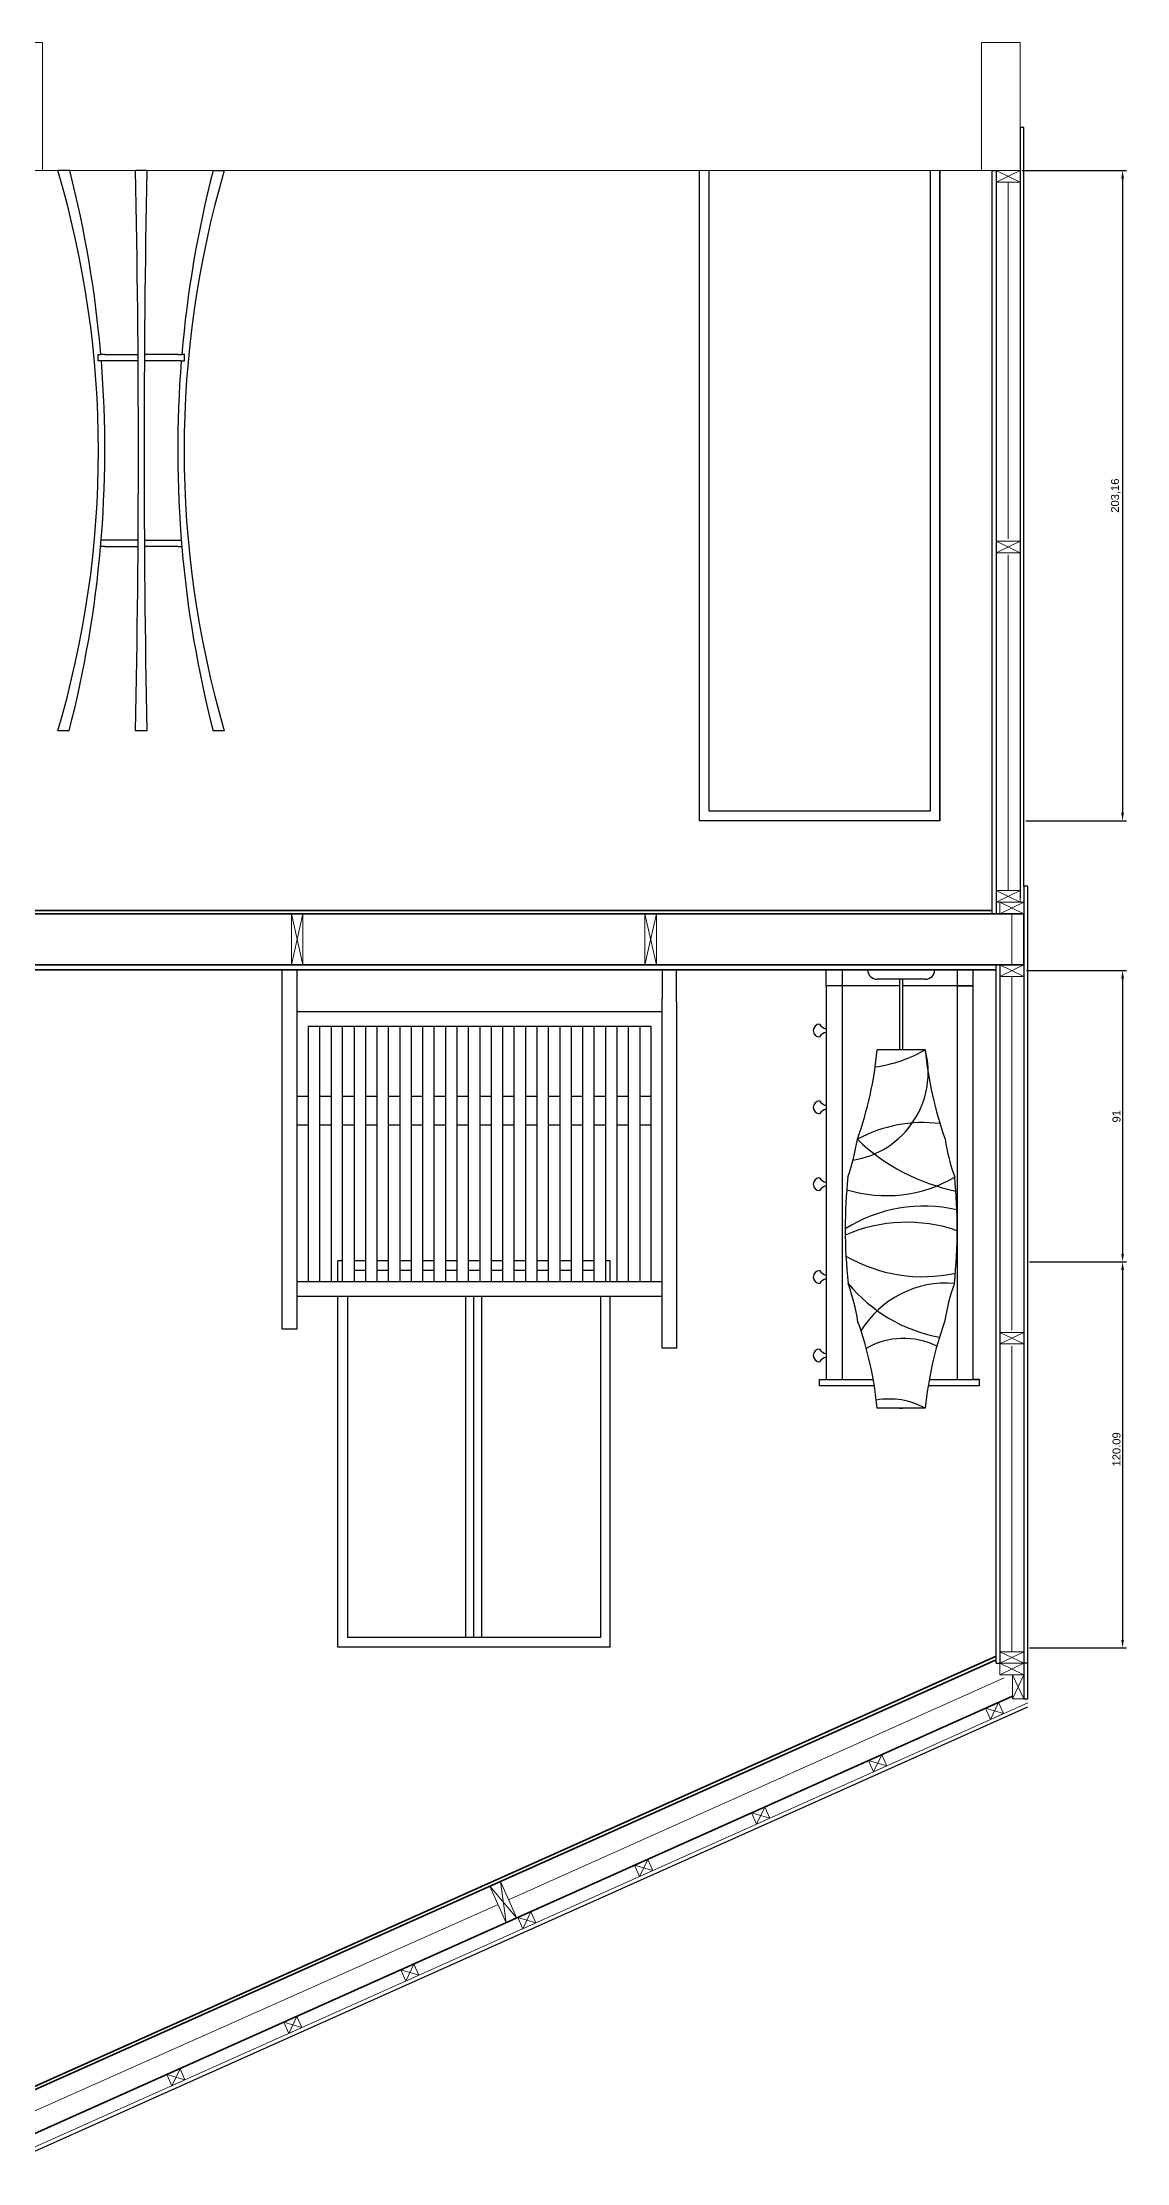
# Model space of a CAD drawing. Header units: millimetres. Extents: x -590 to 14421, y -527 to 4753.
# Drawn here: x 1300 to 1639, y -484 to 178 of the extents above; entities that cross this region are included whole.
import ezdxf

# ---------------------------------------------------------------- set-up
doc = ezdxf.new("R2010")
doc.units = ezdxf.units.MM
for name, color, linetype, lineweight in [('A-ANNO-SYMB', 3, 'Continuous', 18), ('A-DETL-MCUT', 4, 'Continuous', 25), ('A-ELEV-IDEN', 3, 'Continuous', 18), ('A-ELEV-MBE1', 7, 'Continuous', 35), ('A-ELEV-MBE2', 4, 'Continuous', 25), ('A-SECT-MCUT', 7, 'Continuous', 35), ('A-WALL-PATT', 8, 'Continuous', 18), ('A-WALL-STUD', 3, 'Continuous', 18)]:
    doc.layers.add(name, color=color, linetype=linetype, lineweight=lineweight)
doc.layers.add('simona arzu 1', color=1, linetype='Continuous')
doc.styles.get("Standard").update_dxf_attribs({"font": 'Arial.ttf'})
doc.dimstyles.new('ISO-25', dxfattribs={"dimtxt": 2.5, "dimasz": 2.5, "dimexe": 1.25, "dimexo": 0.625, "dimtad": 1, "dimtxsty": 'Standard', "dimcen": 2.5, "dimadec": 0, "dimazin": 0, "dimtfac": 1, "dimtmove": 0, "dimatfit": 3, "dimfxl": 1, "dimarcsym": 0})

# ---------------------------------------------------------------- blocks, each defined once
blk = doc.blocks.new('*D127')
at = {"color": 0, "lineweight": -2, "transparency": 16777216}
for p, q in [((1607.7, -111.61), (1638.93, -111.61)), ((1637.68, -114.11), (1637.68, -200.11)), ((1608.61, -202.61), (1638.93, -202.61))]:
    blk.add_line(p, q, dxfattribs=at)
at = {"color": 0, "transparency": 16777216}
for points in [[(1637.26, -114.11), (1638.1, -114.11), (1637.68, -111.61)], [(1637.26, -200.11), (1638.1, -200.11), (1637.68, -202.61)]]:
    blk.add_solid(points, dxfattribs=at)
at = {"color": 0, "transparency": 16777216, "insert": (1635.79, -157.11), "char_height": 2.5, "attachment_point": 5, "rotation": 90}
blk.add_mtext('91', dxfattribs=at)
blk = doc.blocks.new('*D128')
at = {"color": 0, "lineweight": -2, "transparency": 16777216}
for p, q in [((1608.61, -202.61), (1638.93, -202.61)), ((1637.68, -205.11), (1637.68, -320.69)), ((1608.61, -323.19), (1638.93, -323.19))]:
    blk.add_line(p, q, dxfattribs=at)
at = {"color": 0, "transparency": 16777216}
for points in [[(1637.26, -205.11), (1638.1, -205.11), (1637.68, -202.61)], [(1637.26, -320.69), (1638.1, -320.69), (1637.68, -323.19)]]:
    blk.add_solid(points, dxfattribs=at)
at = {"color": 0, "transparency": 16777216, "insert": (1635.79, -261.19), "char_height": 2.5, "attachment_point": 5, "rotation": 90}
blk.add_mtext('120.09', dxfattribs=at)
blk = doc.blocks.new('*D129')
at = {"color": 0, "lineweight": -2, "transparency": 16777216}
for p, q in [((1606.27, 138.35), (1638.93, 138.35)), ((1637.68, 135.85), (1637.68, -62.3)), ((1607.47, -64.8), (1638.93, -64.8))]:
    blk.add_line(p, q, dxfattribs=at)
at = {"color": 0, "transparency": 16777216}
for points in [[(1637.26, 135.85), (1638.1, 135.85), (1637.68, 138.35)], [(1637.26, -62.3), (1638.1, -62.3), (1637.68, -64.8)]]:
    blk.add_solid(points, dxfattribs=at)
at = {"color": 0, "transparency": 16777216, "insert": (1635.55, 36.78), "char_height": 2.5, "attachment_point": 5, "rotation": 90}
blk.add_mtext('203,16', dxfattribs=at)

msp = doc.modelspace()

# ---------------------------------------------------------------- linework, layer by layer
for p, q in [((1308.726, 138.354), (1305.025, 138.354)), ((1332.829, 138.354), (1329.329, 138.354)), ((1353.525, 138.354), (1357.025, 138.354)), ((1317.61, 78.854), (1317.61, 80.854)), ((1317.61, 80.854), (1318.447, 80.854)), ((1319.699, 80.854), (1318.447, 80.854)), ((1319.699, 80.854), (1330.085, 80.854)), ((1342.46, 80.854), (1332.074, 80.854)), ((1342.46, 80.854), (1343.742, 80.854)), ((1344.577, 80.854), (1343.742, 80.854)), ((1344.577, 78.854), (1344.577, 80.854)), ((1318.61, 78.854), (1317.61, 78.854)), ((1330.098, 78.854), (1318.61, 78.854)), ((1343.577, 78.854), (1332.061, 78.854)), ((1343.577, 78.854), (1344.577, 78.854)), ((1342.46, 50.854), (1342.46, 50.854)), ((1319.699, 20.854), (1318.385, 20.854)), ((1330.098, 22.854), (1318.552, 22.854)), ((1319.699, 20.854), (1330.085, 20.854)), ((1332.074, 22.854), (1343.577, 22.854)), ((1342.46, 20.854), (1332.074, 20.854)), ((1342.46, 20.854), (1342.46, 20.854)), ((1342.46, 20.854), (1343.742, 20.854)), ((1308.54, -36.646), (1305.133, -36.646)), ((1332.829, -36.646), (1329.329, -36.646)), ((1357.025, -36.646), (1353.525, -36.646)), ((1545.024, -116.355), (1545.024, -111.339)), ((1545.024, -111.339), (1550.024, -111.339)), ((1550.024, -111.339), (1550.024, -116.355)), ((1591.024, -111.339), (1586.024, -111.339)), ((1586.024, -111.339), (1586.024, -116.355)), ((1591.024, -239.339), (1591.024, -111.339)), ((1550.024, -116.355), (1545.024, -116.355)), ((1545.024, -116.355), (1545.024, -239.339)), ((1568.024, -116.355), (1545.024, -116.355)), ((1550.024, -116.355), (1550.024, -239.339)), ((1576.024, -114.311), (1561.024, -114.311)), ((1568.024, -114.311), (1568.024, -136.311)), ((1569.024, -136.311), (1569.024, -114.311)), ((1591.024, -116.355), (1569.024, -116.355)), ((1586.024, -116.355), (1591.024, -116.355)), ((1586.024, -116.355), (1586.024, -239.339)), ((1576.024, -136.311), (1561.024, -136.311)), ((1543.024, -241.339), (1543.024, -239.339)), ((1543.024, -239.339), (1559.765, -239.339)), ((1560.108, -241.339), (1543.024, -241.339)), ((1593.024, -241.339), (1576.94, -241.339)), ((1577.283, -239.339), (1593.024, -239.339)), ((1593.024, -239.339), (1591.024, -239.339)), ((1593.024, -241.339), (1593.024, -239.339)), ((1576.024, -248.311), (1561.024, -248.311)), ((1576.024, -248.311), (1563.524, -248.311)), ((1568.024, -248.311), (1569.024, -248.311)), ((1569.024, -248.311), (1568.524, -248.311)), ((1576.024, -248.311), (1568.524, -248.311))]:
    msp.add_line(p, q)
at = {"color": 0}
for p, q in [((1375.089, -120.958), (1375.089, -111.339)), ((1375.089, -111.339), (1379.696, -111.339)), ((1379.696, -111.339), (1379.696, -121.635)), ((1498.264, -111.339), (1493.801, -111.339)), ((1493.801, -111.339), (1493.801, -120.447)), ((1498.264, -121.315), (1498.264, -111.339)), ((1289.947, -484.012), (1608.045, -341.642))]:
    msp.add_line(p, q, dxfattribs=at)
for centre, radius, start, end in [((1009.299, 50.853), 308.4, 343.517733, 16.482727), ((968.214, 51.217), 351.484, 4.836879, 14.353937), ((-3142.395, 50.854), 4472.58, 358.879014, 1.120986), ((5804.553, 50.854), 4472.58, 178.879014, 181.120986), ((1693.944, 50.854), 351.484, 165.584956, 175.103717), ((1655.396, 50.854), 310.937, 163.655751, 196.344249), ((968.214, 51.217), 351.484, 345.523833, 4.509769), ((1693.944, 50.854), 351.484, 175.430854, 194.415044), ((1561.024, -111.311), 3, 180.534994, 270), ((1576.024, -111.311), 3, 270.001757, 359.46638), ((1543.024, -130.339), 2, 90, 270), ((1545.65, -126.796), 3.046, 210.443724, 258.139783), ((1545.65, -133.882), 3.046, 101.860217, 149.556276), ((1549.136, -143.372), 27.8, 278.929608, 14.714184), ((1444.082, -125.147), 117.474, 340.525366, 354.546428), ((1554.683, -99.547), 42.509, 277.712909, 300.13527), ((1693.893, -124.962), 118.414, 185.499931, 199.408565), ((1543.024, -154.339), 2, 90, 270), ((1545.65, -150.796), 3.046, 210.443724, 258.139783), ((1545.65, -157.882), 3.046, 101.860217, 149.556276), ((1485.346, -152.977), 70.408, 340.793276, 350.736017), ((1575.264, -201.59), 42.509, 82.785375, 118.722844), ((1598.222, -119.073), 62.681, 226.196277, 258.373384), ((1651.697, -152.977), 70.408, 189.263983, 199.224266), ((1543.024, -178.339), 2, 90, 270), ((1545.65, -174.796), 3.046, 210.443724, 258.139783), ((1712.824, -192.311), 161.8, 174.263705, 180), ((1563.874, -139.396), 42.509, 253.060275, 300.13527), ((1424.224, -192.311), 161.8, 0, 5.729051), ((1545.65, -181.882), 3.046, 101.860217, 149.556276), ((1575.519, -230.837), 45.653, 76.836658, 122.448513), ((1570.292, -238.5), 48.272, 70.980332, 113.510416), ((1712.824, -192.311), 161.8, 180, 186.031083), ((1424.224, -192.311), 161.8, 353.968917, 0), ((1543.024, -207.339), 2, 90, 270), ((1545.65, -203.796), 3.046, 210.443724, 258.139783), ((1575.344, -158.972), 48.272, 240.05336, 282.059259), ((1545.65, -210.882), 3.046, 101.860217, 149.556276), ((1485.491, -232.646), 70.408, 9.263983, 19.354942), ((1589.218, -178.668), 48.272, 219.405478, 259.567233), ((1582.674, -240.631), 31.416, 85.518674, 148.321514), ((1651.557, -232.646), 70.408, 160.645058, 170.736017), ((1446.014, -259.878), 115.59, 5.743147, 19.490629), ((1691.034, -259.878), 115.59, 160.509371, 174.256853), ((1543.024, -231.839), 2, 90, 270), ((1545.65, -228.296), 3.046, 210.443724, 258.139783), ((1569.269, -249.889), 23.38, 63.612615, 119.998116), ((1545.65, -235.382), 3.046, 101.860217, 149.556276), ((1564.816, -268.83), 23.38, 61.355181, 100.029034)]:
    msp.add_arc(centre, radius, start, end)
at = {"layer": 'A-ANNO-SYMB', "color": 0}
msp.add_line((1300.208, 138.354), (1599.14, 138.354), dxfattribs=at)
for points in [[(1288.199, 138.354), (1300.208, 138.354), (1300.208, 178.385), (1288.199, 178.385)], [(1593.633, 138.354), (1605.643, 138.354), (1605.643, 178.385), (1593.633, 178.385)]]:
    msp.add_lwpolyline(points, close=True, dxfattribs=at)
at = {"layer": 'A-DETL-MCUT', "color": 0}
msp.add_line((1598.134, -328.006), (1599.338, -328.006), dxfattribs=at)
for points in [[(1606.845, -85.219), (1606.844, 151.764), (1605.643, 151.764), (1605.642, -86.62)], [(1596.936, -93.825), (1596.936, 138.354), (1598.137, 138.354), (1598.137, -93.825)], [(1608.045, -328.006), (1608.045, -85.219), (1606.845, -85.219), (1606.844, -328.006)], [(1598.137, -328.006), (1598.137, -109.838), (1599.338, -109.838), (1599.338, -328.006)]]:
    msp.add_lwpolyline(points, dxfattribs=at)
msp.add_lwpolyline([(1606.844, -339.115), (1608.045, -339.115), (1608.045, -328.006), (1606.844, -328.006)], close=True, dxfattribs=at)
at = {"layer": 'A-ELEV-IDEN', "color": 0}
msp.add_lwpolyline([(1296.065, -479.924), (1608.045, -340.324)], dxfattribs=at)
at = {"layer": 'A-ELEV-MBE1', "color": 0}
for p, q in [((1467.135, -92.825), (1295.705, -92.825)), ((1294.704, -111.339), (1598.137, -111.339))]:
    msp.add_line(p, q, dxfattribs=at)
for points in [[(1606.845, -93.825), (1287.198, -93.825), (1287.198, -109.838), (1606.844, -109.838), (1606.845, -93.825)], [(1596.936, -92.825), (1467.135, -92.825)], [(1598.137, -326.887), (1294.701, -462.663)], [(1598.137, -325.79), (1381.769, -422.606)], [(1603.241, -338.308), (1289.947, -478.495)], [(1381.769, -422.606), (1294.701, -461.566)]]:
    msp.add_lwpolyline(points, dxfattribs=at)
at = {"layer": 'A-ELEV-MBE2', "color": 0}
for p, q in [((1605.643, 133.35), (1605.643, -88.822)), ((1393.977, -202.297), (1392.487, -202.297)), ((1392.487, -208.835), (1392.487, -202.297)), ((1401.117, -202.297), (1397.547, -202.297)), ((1401.117, -205.299), (1397.547, -205.299)), ((1408.258, -202.297), (1404.688, -202.297)), ((1408.258, -205.299), (1404.688, -205.299)), ((1415.398, -202.297), (1411.828, -202.297)), ((1415.398, -205.299), (1411.828, -205.299)), ((1422.539, -202.297), (1418.969, -202.297)), ((1422.539, -205.299), (1418.969, -205.299)), ((1429.68, -202.297), (1426.109, -202.297)), ((1429.68, -205.299), (1426.109, -205.299)), ((1436.82, -202.297), (1433.25, -202.297)), ((1436.82, -205.299), (1433.25, -205.299)), ((1443.961, -202.297), (1440.39, -202.297)), ((1443.961, -205.299), (1440.39, -205.299)), ((1451.101, -202.297), (1447.531, -202.297)), ((1451.101, -205.299), (1447.531, -205.299)), ((1458.242, -202.297), (1454.671, -202.297)), ((1458.242, -205.299), (1454.671, -205.299)), ((1465.382, -202.297), (1461.812, -202.297)), ((1465.382, -205.299), (1461.812, -205.299)), ((1472.523, -202.297), (1468.953, -202.297)), ((1472.523, -205.299), (1468.953, -205.299)), ((1477.553, -202.297), (1476.093, -202.297)), ((1477.553, -208.835), (1477.553, -202.297)), ((1392.487, -323.002), (1392.487, -213.298)), ((1395.49, -213.298), (1395.49, -320)), ((1432.518, -320), (1432.518, -213.298)), ((1435.02, -320), (1435.02, -213.298)), ((1437.522, -320), (1437.522, -213.298)), ((1474.551, -213.298), (1474.551, -320)), ((1477.553, -323.002), (1477.553, -213.298)), ((1477.553, -323.002), (1392.487, -323.002)), ((1474.551, -320), (1395.49, -320))]:
    msp.add_line(p, q, dxfattribs=at)
for points in [[(1580.533, -64.803), (1580.533, -64.803), (1505.474, -64.803), (1505.474, 138.354)], [(1577.531, 138.354), (1577.531, -61.801), (1508.477, -61.801), (1508.477, 138.354)]]:
    msp.add_lwpolyline(points, dxfattribs=at)
at = {"layer": 'A-SECT-MCUT', "color": 0}
msp.add_line((1580.533, -64.803), (1580.533, 138.354), dxfattribs=at)
at = {"layer": 'A-WALL-PATT', "color": 0, "ltscale": 0.1}
for p, q in [((1601.89, 134.751), (1601.89, 23.265)), ((1601.89, 18.261), (1601.89, -86.62)), ((1603.091, -109.838), (1603.091, -93.825)), ((1603.091, -113.441), (1603.091, -223.926)), ((1603.091, -228.93), (1603.091, -324.403))]:
    msp.add_line(p, q, dxfattribs=at)
at = {"layer": 'A-WALL-PATT', "color": 0, "ltscale": 0.16}
for points in [[(1600.691, -332.596), (1445.843, -401.885)], [(1442.555, -403.356), (1291.749, -470.559)]]:
    msp.add_lwpolyline(points, dxfattribs=at)
at = {"layer": 'A-WALL-STUD', "color": 0}
for p, q in [((1598.137, 138.354), (1605.643, 134.751)), ((1605.643, 138.354), (1598.137, 134.751)), ((1598.137, 22.564), (1605.643, 18.962)), ((1605.643, 22.564), (1598.137, 18.962)), ((1605.643, -86.62), (1598.137, -90.223)), ((1598.137, -86.62), (1605.643, -90.223)), ((1606.845, -90.223), (1599.339, -93.825)), ((1599.339, -90.223), (1606.845, -93.825)), ((1606.844, -109.838), (1599.338, -113.441)), ((1599.338, -109.838), (1606.844, -113.441)), ((1606.844, -224.626), (1599.338, -228.229)), ((1599.338, -224.626), (1606.844, -228.229)), ((1599.338, -328.006), (1606.844, -324.403)), ((1606.844, -328.006), (1599.338, -324.403)), ((1599.338, -331.609), (1606.844, -328.006)), ((1606.844, -331.609), (1599.338, -328.006)), ((1603.241, -331.609), (1606.844, -339.115)), ((1603.241, -339.115), (1606.844, -331.609)), ((1594.85, -342.062), (1600.514, -343.694)), ((1598.961, -340.223), (1596.403, -345.534)), ((1562.421, -356.573), (1559.864, -361.884)), ((1558.31, -358.412), (1563.974, -360.044)), ((1521.771, -374.763), (1527.435, -376.394)), ((1525.881, -372.923), (1523.324, -378.234)), ((1489.342, -389.273), (1486.784, -394.584)), ((1445.091, -409.074), (1443.307, -396.167)), ((1485.231, -391.113), (1490.895, -392.745)), ((1440.018, -397.639), (1448.38, -407.602)), ((1448.691, -407.463), (1454.355, -409.095)), ((1452.802, -405.623), (1450.245, -410.934)), ((1412.152, -423.813), (1417.816, -425.445)), ((1416.262, -421.973), (1413.705, -427.284)), ((1375.612, -440.163), (1381.276, -441.795)), ((1379.723, -438.324), (1377.165, -443.634)), ((1339.072, -456.513), (1344.736, -458.145)), ((1343.183, -454.674), (1340.626, -459.984))]:
    msp.add_line(p, q, dxfattribs=at)
for points in [[(1598.137, 138.354), (1605.643, 138.354), (1605.643, 134.751), (1598.137, 134.751)], [(1598.137, 22.564), (1605.643, 22.564), (1605.643, 18.962), (1598.137, 18.962)], [(1605.643, -86.62), (1598.137, -86.62), (1598.137, -90.223), (1605.643, -90.223)], [(1606.845, -90.223), (1599.339, -90.223), (1599.339, -93.825), (1606.845, -93.825)], [(1606.844, -109.838), (1599.338, -109.838), (1599.338, -113.441), (1606.844, -113.441)], [(1606.844, -224.626), (1599.338, -224.626), (1599.338, -228.229), (1606.844, -228.229)], [(1599.338, -328.006), (1606.844, -328.006), (1606.844, -324.403), (1599.338, -324.403)], [(1599.338, -331.609), (1606.844, -331.609), (1606.844, -328.006), (1599.338, -328.006)], [(1603.241, -331.609), (1603.241, -339.115), (1606.844, -339.115), (1606.844, -331.609)], [(1598.961, -340.223), (1594.85, -342.062), (1596.403, -345.534), (1600.514, -343.694)], [(1562.421, -356.573), (1558.31, -358.412), (1559.864, -361.884), (1563.974, -360.044)], [(1525.881, -372.923), (1521.771, -374.763), (1523.324, -378.234), (1527.435, -376.394)], [(1489.342, -389.273), (1485.231, -391.113), (1486.784, -394.584), (1490.895, -392.745)], [(1448.38, -407.602), (1445.091, -409.074), (1440.018, -397.639), (1443.307, -396.167)], [(1452.802, -405.623), (1448.691, -407.463), (1450.245, -410.934), (1454.355, -409.095)], [(1416.262, -421.973), (1412.152, -423.813), (1413.705, -427.284), (1417.816, -425.445)], [(1379.723, -438.324), (1375.612, -440.163), (1377.165, -443.634), (1381.276, -441.795)], [(1343.183, -454.674), (1339.072, -456.513), (1340.626, -459.984), (1344.736, -458.145)]]:
    msp.add_lwpolyline(points, close=True, dxfattribs=at)
for points in [[(1377.967, -109.838), (1377.967, -93.825), (1381.569, -93.825), (1381.569, -109.838), (1377.967, -109.838)], [(1381.569, -109.838), (1377.967, -93.825)], [(1377.967, -109.838), (1381.569, -93.825)], [(1488.402, -109.838), (1488.402, -93.825), (1492.005, -93.825), (1492.005, -109.838), (1488.402, -109.838)], [(1492.005, -109.838), (1488.402, -93.825)], [(1488.402, -109.838), (1492.005, -93.825)]]:
    msp.add_lwpolyline(points, dxfattribs=at)
at = {"layer": 'simona arzu 1', "color": 0}
for points in [[(1379.696, -121.635), (1379.696, -223.649), (1375.089, -223.649), (1375.089, -120.958)], [(1493.801, -213.298), (1493.801, -124.495), (1379.696, -124.495), (1379.696, -213.298), (1383.266, -213.298)], [(1498.264, -121.315), (1498.264, -229.566), (1493.801, -229.566), (1493.801, -120.447)], [(1490.374, -208.835), (1490.374, -129.036), (1383.266, -129.036), (1383.266, -208.835)], [(1386.836, -208.835), (1386.836, -129.036)], [(1390.407, -128.958), (1390.407, -208.835)], [(1393.977, -208.835), (1393.977, -129.036)], [(1397.547, -129.036), (1397.547, -208.835)], [(1401.117, -129.036), (1401.117, -208.835)], [(1404.688, -129.036), (1404.688, -208.835)], [(1408.258, -129.036), (1408.258, -208.835)], [(1411.828, -129.036), (1411.828, -208.835)], [(1415.398, -129.036), (1415.398, -208.835)], [(1418.969, -129.036), (1418.969, -208.835)], [(1422.539, -129.036), (1422.539, -208.835)], [(1426.109, -129.036), (1426.109, -208.835)], [(1429.68, -129.036), (1429.68, -208.835)], [(1433.25, -129.036), (1433.25, -208.835)], [(1436.82, -129.036), (1436.82, -208.835)], [(1440.39, -129.036), (1440.39, -208.835)], [(1443.961, -129.036), (1443.961, -208.835)], [(1447.531, -129.036), (1447.531, -208.835)], [(1451.101, -129.036), (1451.101, -208.835)], [(1454.671, -129.036), (1454.671, -208.835)], [(1458.242, -129.036), (1458.242, -208.835)], [(1461.812, -129.036), (1461.812, -208.835)], [(1465.382, -129.036), (1465.382, -208.835)], [(1468.953, -129.036), (1468.953, -208.835)], [(1472.523, -129.036), (1472.523, -208.835)], [(1476.093, -129.036), (1476.093, -208.835)], [(1479.663, -129.036), (1479.663, -208.835)], [(1483.234, -129.036), (1483.234, -208.835)], [(1486.804, -129.036), (1486.804, -208.835)], [(1379.696, -150.818), (1383.266, -150.818)], [(1386.836, -150.818), (1390.407, -150.818)], [(1393.977, -150.818), (1397.547, -150.818)], [(1401.117, -150.818), (1404.688, -150.818)], [(1408.258, -150.818), (1411.828, -150.818)], [(1415.398, -150.818), (1418.969, -150.818)], [(1422.539, -150.818), (1426.109, -150.818)], [(1429.68, -150.818), (1433.25, -150.818)], [(1436.82, -150.818), (1440.39, -150.818)], [(1443.961, -150.818), (1447.531, -150.818)], [(1451.101, -150.818), (1454.671, -150.818)], [(1458.242, -150.818), (1461.812, -150.818)], [(1465.382, -150.818), (1468.953, -150.818)], [(1472.523, -150.818), (1476.093, -150.818)], [(1479.663, -150.818), (1483.234, -150.818)], [(1486.804, -150.818), (1490.374, -150.818)], [(1383.266, -159.888), (1379.552, -159.888)], [(1390.407, -159.888), (1386.836, -159.888)], [(1397.547, -159.888), (1393.977, -159.888)], [(1404.688, -159.888), (1401.117, -159.888)], [(1411.828, -159.888), (1408.258, -159.888)], [(1418.969, -159.888), (1415.398, -159.888)], [(1426.109, -159.888), (1422.539, -159.888)], [(1433.25, -159.888), (1429.68, -159.888)], [(1440.39, -159.888), (1436.82, -159.888)], [(1447.531, -159.888), (1443.961, -159.888)], [(1454.671, -159.888), (1451.101, -159.888)], [(1461.812, -159.888), (1458.242, -159.888)], [(1468.953, -159.888), (1465.382, -159.888)], [(1476.093, -159.888), (1472.523, -159.888)], [(1483.234, -159.888), (1479.663, -159.888)], [(1490.374, -159.888), (1486.804, -159.888)], [(1379.696, -213.298), (1493.801, -213.298), (1493.801, -208.835), (1379.696, -208.835), (1379.696, -213.298)], [(1386.836, -213.298), (1390.407, -213.298)], [(1393.977, -213.298), (1397.547, -213.298)], [(1401.117, -213.298), (1404.688, -213.298)], [(1408.258, -213.298), (1411.828, -213.298)], [(1415.398, -213.298), (1418.969, -213.298)], [(1422.539, -213.298), (1426.109, -213.298)], [(1429.68, -213.298), (1433.25, -213.298)], [(1436.82, -213.298), (1440.39, -213.298)], [(1443.961, -213.298), (1447.531, -213.298)], [(1451.101, -213.298), (1454.671, -213.298)], [(1458.242, -213.298), (1461.812, -213.298)], [(1465.382, -213.298), (1468.953, -213.298)], [(1472.523, -213.298), (1476.093, -213.298)], [(1479.663, -213.298), (1483.234, -213.298)], [(1486.804, -213.298), (1490.374, -213.298)]]:
    msp.add_lwpolyline(points, dxfattribs=at)

# ---------------------------------------------------------------- dimensions: what is measured, and where the dimension line sits
at = {"color": 3}
for base, p1, p2, picture, middle in [((1637.681, -64.803), (1605.643, 138.354), (1606.845, -64.803), '*D129', (1635.55, 36.775)), ((1637.681, -202.612), (1607.079, -111.612), (1607.984, -202.612), '*D127', (1635.789, -157.112))]:
    dim = msp.add_linear_dim(base=base, p1=p1, p2=p2, angle=90, dimstyle='ISO-25', dxfattribs=at)
    dim.commit()
    dim.dimension.update_dxf_attribs({"geometry": picture, "text_midpoint": middle})
dim = msp.add_linear_dim(base=(1637.681, -323.192), p1=(1607.984, -202.612), p2=(1607.984, -323.192), angle=90, text='120.09', dimstyle='ISO-25', dxfattribs=at)
dim.commit()
dim.dimension.update_dxf_attribs({"geometry": '*D128', "text_midpoint": (1637.681, -261.193), "dimtype": 160})

doc.saveas('drawing.dxf')
